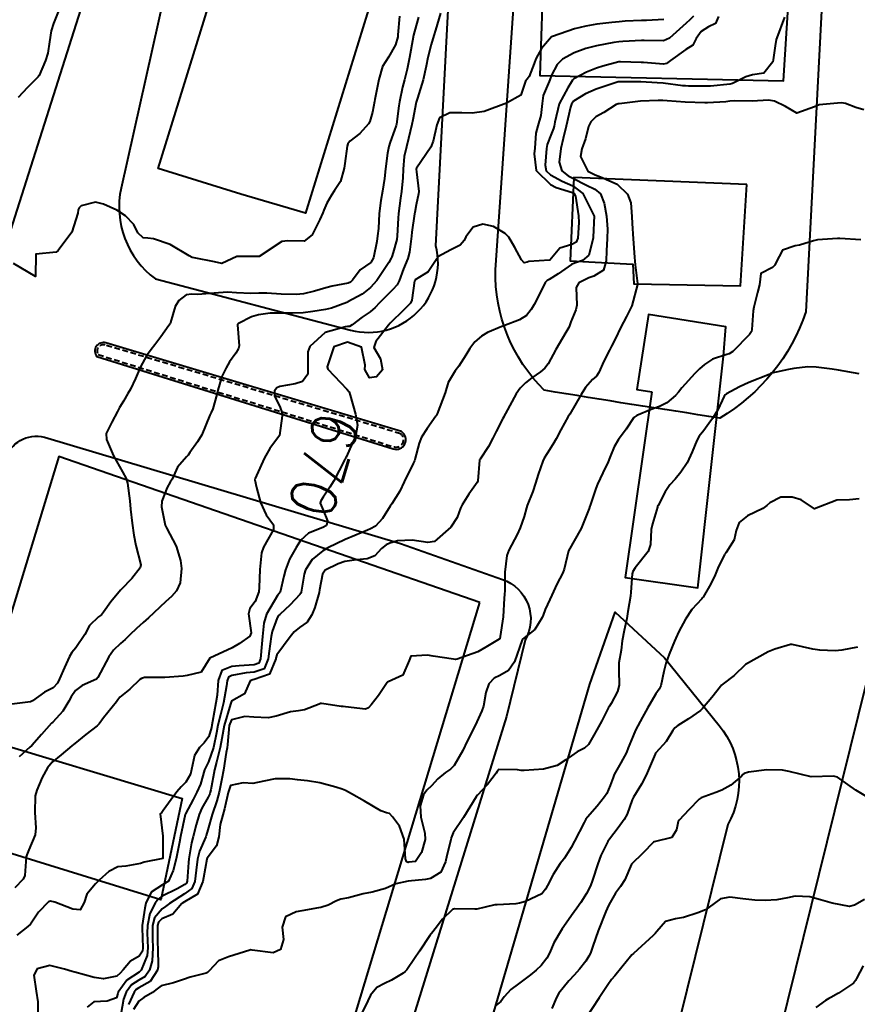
# Model space of a CAD drawing. Header units: metres. Extents: x 292545 to 299085, y 7450245 to 7463078.
# Drawn here: x 296381.5 to 296456.5, y 7459878.1 to 7459966.2 of the extents above; entities that cross this region are included whole.
import ezdxf
from ezdxf.enums import TextEntityAlignment as Align

# ---------------------------------------------------------------- set-up
doc = ezdxf.new("R2010")
doc.units = ezdxf.units.M
doc.linetypes.add('DASHED', pattern=[0.75, 0.5, -0.25])
for name, color, linetype in [('Canteiro', 45, 'DASHED'), ('Cotas', 45, 'Continuous'), ('Curvas de Nivel 1m', 11, 'Continuous'), ('Curvas de Nivel 5m', 15, 'Continuous'), ('Edificações', 30, 'Continuous'), ('Vias Primárias', 230, 'Continuous')]:
    doc.layers.add(name, color=color, linetype=linetype)
doc.styles.add('Style-STANDARD', font='STANDARD.shx')

msp = doc.modelspace()

# ---------------------------------------------------------------- linework, layer by layer
at = {"layer": 'Canteiro'}
msp.add_lwpolyline([(296388.531, 7459936.241), (296415.016, 7459927.99, 0.845304), (296415.612, 7459929.165), (296389.163, 7459937.103, 0.70589)], format="xyb", close=True, dxfattribs=at)
at = {"layer": 'Curvas de Nivel 1m', "flags": 128}
for points, elevation in [([(296419.189, 7459966.82), (296418.731, 7459965.286), (296418.592, 7459964.829), (296418.347, 7459964.005), (296418.055, 7459962.837), (296417.914, 7459962.076), (296417.634, 7459960.842), (296417.116, 7459959.2), (296417.039, 7459958.926), (296417.02, 7459958.851), (296416.698, 7459957.253), (296416.616, 7459956.855), (296416.328, 7459955.603), (296416.133, 7459954.859), (296415.943, 7459953.972), (296415.85, 7459952.862), (296415.824, 7459952.074), (296415.708, 7459950.863), (296415.62, 7459950.257), (296415.42, 7459948.866), (296415.385, 7459948.47), (296415.317, 7459946.867), (296415.275, 7459946.56), (296414.951, 7459945.388), (296414.83, 7459944.986), (296414.78, 7459944.872), (296414.556, 7459944.493), (296413.486, 7459942.892), (296412.916, 7459942.244), (296412.161, 7459941.657), (296410.903, 7459940.959), (296410.877, 7459940.946), (296410.806, 7459940.921), (296409.427, 7459940.402), (296408.893, 7459940.291), (296407.741, 7459940.107), (296406.888, 7459939.982), (296405.925, 7459939.942), (296404.888, 7459939.964), (296403.936, 7459939.956), (296402.885, 7459939.811), (296402.272, 7459939.637), (296401.091, 7459939.038), (296401.01, 7459938.9), (296401.169, 7459937.037), (296401.099, 7459936.789), (296400.846, 7459936.376), (296400.278, 7459935.606), (296399.978, 7459935.049), (296399.596, 7459934.278), (296399.237, 7459933.056), (296399.171, 7459932.685), (296398.786, 7459931.395), (296398.644, 7459931.062), (296398.543, 7459930.826), (296397.804, 7459929.074), (296397.411, 7459928.422), (296396.739, 7459927.482), (296396.586, 7459927.241), (296396.449, 7459927.093), (296395.646, 7459926.178), (296395.145, 7459925.106), (296394.989, 7459924.827), (296394.701, 7459924.34), (296394.231, 7459923.117), (296394.189, 7459922.628), (296394.49, 7459921.113), (296394.534, 7459920.984), (296394.659, 7459920.736), (296395.519, 7459919.101), (296395.912, 7459917.809), (296395.991, 7459917.096), (296395.877, 7459915.82), (296395.545, 7459915.1), (296395.092, 7459914.601), (296394.583, 7459914.133), (296393.517, 7459913.126), (296393.031, 7459912.668), (296392.56, 7459912.248), (296391.97, 7459911.727), (296391.377, 7459911.152), (296390.958, 7459910.736), (296390.535, 7459910.375), (296389.909, 7459909.786), (296389.479, 7459909.17), (296388.504, 7459907.324), (296388.365, 7459907.191), (296387.084, 7459906.614), (296386.487, 7459906.156), (296386.103, 7459905.589), (296385.914, 7459905.216), (296385.369, 7459904.316), (296384.454, 7459903.334), (296384.345, 7459903.232), (296383.441, 7459902.242), (296382.585, 7459901.258), (296382.421, 7459901.096), (296381.438, 7459900.245)], 672), ([(296417.207, 7459966.469), (296416.852, 7459965.189), (296416.78, 7459964.854), (296416.52, 7459963.506), (296416.404, 7459962.858), (296416.206, 7459961.8), (296415.96, 7459960.862), (296415.793, 7459960.197), (296415.525, 7459958.866), (296415.468, 7459958.508), (296415.238, 7459956.869), (296415.214, 7459956.746), (296415.085, 7459956.336), (296414.675, 7459955.27), (296414.564, 7459954.877), (296414.452, 7459954.274), (296414.268, 7459952.882), (296414.167, 7459952.015), (296413.991, 7459950.885), (296413.85, 7459950.047), (296413.707, 7459948.889), (296413.623, 7459947.534), (296413.557, 7459946.891), (296413.479, 7459946.379), (296413.196, 7459944.896), (296412.939, 7459944.507), (296412.002, 7459943.844), (296411.3, 7459942.916), (296411.116, 7459942.723), (296410.92, 7459942.639), (296409.48, 7459942.372), (296408.916, 7459942.231), (296407.898, 7459941.941), (296406.91, 7459941.689), (296406.264, 7459941.622), (296404.91, 7459941.668), (296403.645, 7459941.743), (296402.91, 7459941.749), (296402.21, 7459941.727), (296400.91, 7459941.779), (296400.125, 7459941.834), (296398.91, 7459941.757), (296397.46, 7459941.633), (296396.909, 7459941.659), (296396.417, 7459941.586), (296395.74, 7459941.102), (296395.431, 7459940.568), (296395.008, 7459939.109), (296394.967, 7459939.014), (296394.87, 7459938.858), (296394.147, 7459937.83), (296393.607, 7459937.122), (296393.262, 7459936.712), (296392.843, 7459936.131), (296392.305, 7459935.138), (296391.862, 7459934.105), (296391.412, 7459933.154), (296391.191, 7459932.765), (296390.792, 7459932.089), (296390.446, 7459931.504), (296390.264, 7459931.165), (296389.748, 7459930.196), (296389.25, 7459929.175), (296389.277, 7459928.653), (296389.914, 7459927.168), (296390.719, 7459925.749), (296391.03, 7459925.157), (296391.141, 7459924.724), (296391.351, 7459923.153), (296391.424, 7459922.41), (296391.56, 7459921.151), (296391.715, 7459920.086), (296391.895, 7459919.147), (296392.338, 7459917.422), (296392.298, 7459917.143), (296391.557, 7459916.197), (296390.594, 7459915.224), (296390.562, 7459915.191), (296390.534, 7459915.161), (296389.653, 7459914.099), (296389.013, 7459913.176), (296388.811, 7459912.936), (296388.567, 7459912.755), (296387.761, 7459911.986), (296387.346, 7459911.198), (296386.531, 7459909.992), (296386.157, 7459909.584), (296385.957, 7459909.216), (296385.505, 7459908.228), (296385.075, 7459907.224), (296384.888, 7459906.836), (296384.491, 7459906.409), (296383.72, 7459906.006), (296382.644, 7459905.257), (296382.472, 7459905.166), (296380.795, 7459904.952)], 673), ([(296415.531, 7459966.544), (296415.381, 7459964.868), (296415.358, 7459964.691), (296415.174, 7459963.97), (296414.52, 7459962.88), (296413.986, 7459962.051), (296413.656, 7459960.892), (296413.318, 7459959.1), (296413.28, 7459958.897), (296413.103, 7459957.942), (296412.875, 7459957.123), (296412.756, 7459956.903), (296411.951, 7459956.04), (296411.07, 7459955.369), (296410.879, 7459955.108), (296410.829, 7459954.922), (296410.622, 7459953.349), (296410.571, 7459952.925), (296410.222, 7459951.738), (296409.703, 7459950.933), (296409.418, 7459950.535), (296409.006, 7459949.816), (296408.747, 7459949.193), (296408.649, 7459948.945), (296408.382, 7459948.345), (296407.708, 7459946.959), (296406.967, 7459946.403), (296405.52, 7459946.432), (296404.967, 7459946.379), (296402.953, 7459945.02), (296400.953, 7459945.04), (296399.597, 7459944.4), (296398.945, 7459944.557), (296397.121, 7459944.917), (296396.951, 7459944.953), (296396.671, 7459945.093), (296394.963, 7459946.097), (296393.483, 7459946.61), (296392.968, 7459946.661), (296392.544, 7459946.712), (296392.08, 7459947.143), (296391.732, 7459947.9), (296390.988, 7459948.676), (296390.186, 7459949.168), (296389.001, 7459949.725), (296388.282, 7459949.909), (296386.998, 7459949.565), (296386.822, 7459949.376), (296386.748, 7459949.204), (296386.695, 7459948.909), (296386.167, 7459947.212), (296384.956, 7459945.557), (296384.76, 7459945.427), (296382.953, 7459945.25), (296382.923, 7459943.25), (296380.94, 7459944.405)], 674), ([(296439.199, 7459966.239), (296437.653, 7459966.15), (296437.198, 7459966.165), (296435.726, 7459966.096), (296435.197, 7459966.053), (296434.541, 7459965.985), (296433.195, 7459965.831), (296432.197, 7459965.666), (296431.19, 7459965.405), (296429.215, 7459964.741), (296429.183, 7459964.734), (296429.167, 7459964.726), (296429.148, 7459964.71), (296428.226, 7459963.666), (296427.728, 7459962.724), (296427.578, 7459962.305), (296427.139, 7459961.158), (296426.965, 7459960.902), (296426.811, 7459960.733), (296426.383, 7459959.475), (296425.113, 7459958.75), (296423.105, 7459958.028), (296422.016, 7459957.879), (296421.104, 7459957.9), (296420.023, 7459957.891), (296419.099, 7459957.458), (296418.869, 7459956.823), (296418.546, 7459955.353), (296418.32, 7459954.831), (296417.044, 7459952.929), (296417.023, 7459952.87), (296417.021, 7459952.85), (296417.041, 7459952.625), (296417.244, 7459950.848), (296417.227, 7459950.64), (296417.005, 7459949.656), (296416.88, 7459948.966), (296416.864, 7459948.851), (296416.629, 7459947.201), (296416.59, 7459946.854), (296416.403, 7459945.404), (296416.254, 7459944.857), (296415.872, 7459943.922), (296415.482, 7459942.864), (296415.304, 7459942.481), (296414.915, 7459942.081), (296413.718, 7459940.888), (296413.337, 7459940.453), (296412.891, 7459940.08), (296412.183, 7459939.607), (296411.291, 7459938.916), (296411.025, 7459938.765), (296410.871, 7459938.749), (296410.693, 7459938.745), (296408.866, 7459938.227), (296407.491, 7459936.964), (296407.308, 7459936.506), (296407.317, 7459934.965), (296407.296, 7459934.495), (296406.816, 7459933.843), (296406.173, 7459933.615), (296404.809, 7459933.388), (296404.524, 7459933.277), (296404.31, 7459932.997), (296404.313, 7459932.512), (296404.789, 7459931.607), (296405.013, 7459930.988), (296405.004, 7459930.765), (296404.763, 7459928.99), (296403.895, 7459927.853), (296403.432, 7459927.01), (296402.717, 7459925.407), (296402.587, 7459925.148), (296402.559, 7459925.022), (296402.703, 7459924.343), (296403.058, 7459923.014), (296403.562, 7459921.896), (296404.247, 7459920.996), (296404.245, 7459920.582), (296403.345, 7459919.009), (296403.155, 7459918.492), (296403.015, 7459917.014), (296402.96, 7459915.378), (296402.904, 7459915.015), (296402.584, 7459914.142), (296402.104, 7459913.498), (296401.99, 7459913.026), (296402.234, 7459911.336), (296402.118, 7459911.024), (296401.18, 7459910.39), (296400.533, 7459910.005), (296398.523, 7459909.07), (296397.761, 7459907.821), (296396.499, 7459907.513), (296396.137, 7459907.455), (296394.496, 7459907.339), (296392.692, 7459907.325), (296392.504, 7459907.283), (296392.405, 7459907.24), (296392.273, 7459907.142), (296391.363, 7459906.278), (296390.479, 7459905.567), (296390.295, 7459905.344), (296390.164, 7459905.165), (296389.013, 7459903.736), (296388.611, 7459903.188), (296388.542, 7459903.099), (296388.45, 7459903.018), (296387.409, 7459902.229), (296386.426, 7459901.435), (296386.31, 7459901.326), (296386.183, 7459901.212), (296385.216, 7459900.421), (296384.408, 7459899.748), (296383.981, 7459899.236), (296383.526, 7459898.375), (296383.019, 7459897.25), (296382.884, 7459896.744), (296382.848, 7459895.253), (296382.951, 7459893.863), (296382.88, 7459893.252), (296382.319, 7459891.905), (296382.124, 7459891.452), (296382.089, 7459891.262), (296381.96, 7459889.591), (296381.813, 7459889.265), (296381.059, 7459888.488)], 671), ([(296444.102, 7459966.531), (296443.824, 7459965.907), (296443.193, 7459965.594), (296442.553, 7459965.183), (296442.104, 7459964.551), (296441.779, 7459963.952), (296441.173, 7459963.555), (296439.779, 7459962.581), (296439.436, 7459962.309), (296439.158, 7459962.265), (296437.378, 7459962.389), (296437.16, 7459962.4), (296435.323, 7459962.466), (296435.16, 7459962.45), (296433.736, 7459962.069), (296433.151, 7459961.887), (296432.272, 7459961.543), (296431.137, 7459960.925), (296431.006, 7459960.811), (296430.923, 7459960.683), (296430.586, 7459960.146), (296429.819, 7459958.699), (296429.436, 7459957.044), (296429.378, 7459956.706), (296429.318, 7459956.478), (296429.081, 7459955.9), (296428.732, 7459955.05), (296428.673, 7459954.714), (296428.564, 7459953.199), (296428.649, 7459952.714), (296429.039, 7459952.336), (296430.102, 7459951.763), (296431.03, 7459951.349), (296431.943, 7459950.671), (296432.938, 7459948.716), (296432.947, 7459948.66), (296432.88, 7459946.755), (296432.875, 7459946.661), (296432.477, 7459945.138), (296431.919, 7459944.67), (296431.181, 7459944.437), (296430.939, 7459944.319), (296429.72, 7459943.487), (296428.926, 7459942.975), (296428.753, 7459942.883), (296428.563, 7459942.714), (296428.037, 7459941.594), (296427.586, 7459940.723), (296427.326, 7459940.296), (296426.888, 7459939.762), (296426.269, 7459939.352), (296424.874, 7459938.827), (296424.826, 7459938.808), (296424.695, 7459938.762), (296423.415, 7459938.227), (296422.864, 7459937.897), (296422.263, 7459937.382), (296421.817, 7459936.79), (296421.459, 7459936.181), (296420.837, 7459935.22), (296420.501, 7459934.805), (296419.884, 7459933.747), (296419.613, 7459932.818), (296418.895, 7459930.939), (296418.844, 7459930.829), (296418.82, 7459930.792), (296418.782, 7459930.738), (296417.987, 7459929.615), (296417.497, 7459928.843), (296417.275, 7459928.317), (296416.89, 7459926.848), (296416.85, 7459926.73), (296416.729, 7459926.491), (296415.945, 7459924.862), (296415.544, 7459924.023), (296414.829, 7459922.878), (296414.681, 7459922.667), (296413.984, 7459921.573), (296413.376, 7459920.893), (296412.907, 7459920.651), (296412.659, 7459920.54), (296411.532, 7459920.034), (296410.651, 7459919.694), (296409.101, 7459918.943), (296408.81, 7459918.778), (296408.639, 7459918.683), (296407.681, 7459917.906), (296407.089, 7459916.965), (296406.982, 7459916.594), (296406.708, 7459914.969), (296406.676, 7459914.886), (296406.591, 7459914.773), (296405.73, 7459913.83), (296404.8, 7459912.988), (296404.681, 7459912.879), (296404.568, 7459912.686), (296404.107, 7459911.447), (296404.018, 7459911.005), (296403.831, 7459909.706), (296403.755, 7459909.008), (296403.398, 7459908.122), (296402.505, 7459907.811), (296401.791, 7459907.74), (296400.5, 7459907.504), (296400.187, 7459907.355), (296400.073, 7459907.046), (296400.026, 7459906.584), (296399.751, 7459905.051), (296399.525, 7459904.116), (296399.255, 7459903.058), (296399.126, 7459902.377), (296398.86, 7459901.063), (296398.41, 7459899.795), (296398.159, 7459899.319), (296398.063, 7459899.073), (296397.679, 7459897.789), (296397.378, 7459897.08), (296397.037, 7459896.419), (296396.353, 7459895.117), (296396.341, 7459895.102), (296396.33, 7459895.067), (296395.894, 7459893.097), (296395.811, 7459892.581), (296395.515, 7459891.102), (296395.246, 7459890.059), (296394.822, 7459889.112), (296394.279, 7459888.765), (296393.279, 7459888.124), (296392.804, 7459887.135), (296392.699, 7459886.692), (296392.462, 7459885.138), (296392.458, 7459884.91), (296392.536, 7459883.137), (296392.503, 7459882.844), (296392.205, 7459882.393), (296391.422, 7459881.926), (296390.77, 7459881.154), (296390.499, 7459880.846), (296390.185, 7459880.603), (296388.993, 7459880.366), (296388.182, 7459880.486), (296386.438, 7459880.959), (296386.19, 7459881.016), (296385.513, 7459881.217), (296384.196, 7459881.547), (296383.064, 7459881.247), (296382.764, 7459880.674), (296382.967, 7459879.252), (296383.125, 7459878.279), (296383.135, 7459877.25)], 669), ([(296449.999, 7459966.458), (296449.311, 7459964.595), (296449.27, 7459964.469), (296449.177, 7459963.895), (296448.994, 7459962.642), (296448.955, 7459962.472), (296448.167, 7459961.46), (296447.145, 7459961.297), (296446.534, 7459961.107), (296445.354, 7459960.517), (296445.132, 7459960.472), (296443.378, 7459960.29), (296443.13, 7459960.281), (296441.395, 7459960.292), (296441.13, 7459960.299), (296440.89, 7459960.323), (296439.133, 7459960.555), (296438.597, 7459960.595), (296437.134, 7459960.66), (296437.082, 7459960.662), (296435.133, 7459960.663), (296435.105, 7459960.659), (296435.025, 7459960.632), (296433.126, 7459960), (296432.19, 7459959.602), (296431.115, 7459958.926), (296430.93, 7459958.683), (296430.842, 7459958.416), (296430.438, 7459956.69), (296430.178, 7459955.592), (296429.968, 7459954.696), (296429.828, 7459953.476), (296430.056, 7459952.695), (296430.613, 7459952.261), (296431.037, 7459952.046), (296432.266, 7459951.426), (296433.019, 7459951.067), (296433.528, 7459950.655), (296433.841, 7459949.815), (296434.063, 7459948.649), (296434.143, 7459947.487), (296434.113, 7459946.649), (296434.059, 7459945.547), (296434.019, 7459944.649), (296433.777, 7459943.809), (296432.929, 7459943.267), (296432.47, 7459943.122), (296431.582, 7459942.673), (296431.331, 7459942.264), (296431.394, 7459940.675), (296431.323, 7459940.249), (296430.88, 7459939.173), (296430.741, 7459938.816), (296430.679, 7459938.683), (296430.415, 7459938.233), (296429.519, 7459936.7), (296428.84, 7459935.431), (296428.53, 7459935.019), (296428.134, 7459934.717), (296427.374, 7459934.175), (296426.818, 7459933.728), (296426.317, 7459933.23), (296425.973, 7459932.742), (296425.015, 7459930.986), (296424.893, 7459930.758), (296424.857, 7459930.684), (296424.78, 7459930.538), (296424.17, 7459929.357), (296423.886, 7459928.769), (296423.488, 7459928.03), (296422.734, 7459926.871), (296422.698, 7459926.816), (296422.686, 7459926.78), (296422.544, 7459924.952), (296422.483, 7459924.782), (296421.728, 7459923.759), (296421.13, 7459922.796), (296420.986, 7459922.49), (296420.672, 7459921.66), (296420.124, 7459920.808), (296418.65, 7459919.521), (296418.061, 7459919.424), (296416.651, 7459919.637), (296415.352, 7459919.572), (296414.648, 7459919.358), (296414.312, 7459919.217), (296413.893, 7459918.888), (296413.309, 7459918.217), (296412.629, 7459917.973), (296411.669, 7459917.868), (296410.625, 7459917.723), (296410.028, 7459917.523), (296408.854, 7459916.946), (296408.609, 7459916.599), (296408.36, 7459915.187), (296408.323, 7459914.953), (296407.947, 7459913.589), (296407.664, 7459912.959), (296407.25, 7459912.276), (296406.556, 7459911.822), (296406.095, 7459911.429), (296405.712, 7459910.982), (296404.526, 7459909.354), (296404.451, 7459909.074), (296404.439, 7459909.001), (296403.886, 7459907.622), (296402.495, 7459907.142), (296402.387, 7459907.129), (296402.151, 7459907.023), (296401.629, 7459905.881), (296400.475, 7459905.223), (296400.407, 7459905.041), (296400.378, 7459904.948), (296399.799, 7459903.05), (296399.612, 7459901.876), (296399.468, 7459901.054), (296399.116, 7459899.766), (296398.96, 7459899.062), (296398.606, 7459897.288), (296398.561, 7459897.067), (296398.521, 7459896.928), (296398.376, 7459896.618), (296397.814, 7459895.622), (296397.565, 7459895.078), (296397.294, 7459894.13), (296397.025, 7459893.083), (296396.886, 7459892.523), (296396.64, 7459891.087), (296396.611, 7459890.775), (296396.512, 7459889.088), (296396.448, 7459888.922), (296396.28, 7459888.798), (296395.595, 7459888.419), (296394.269, 7459887.747), (296393.902, 7459887.488), (296393.642, 7459887.126), (296393.167, 7459886.213), (296392.933, 7459885.133), (296392.925, 7459884.434), (296392.978, 7459883.132), (296392.91, 7459882.429), (296392.38, 7459881.138), (296392.301, 7459881.029), (296392.19, 7459880.962), (296391.086, 7459880.244), (296390.328, 7459879.158), (296390.287, 7459879.033), (296390.158, 7459878.662), (296389.329, 7459878.347), (296388.154, 7459878.307), (296387.541, 7459877.805)], 668), ([(296457.11, 7459958.166), (296456.39, 7459958.381), (296455.465, 7459958.743), (296455.117, 7459958.796), (296454.749, 7459958.771), (296453.115, 7459958.613), (296452.699, 7459958.426), (296451.104, 7459957.857), (296450.105, 7459958.46), (296449.118, 7459958.951), (296448.572, 7459959.022), (296447.117, 7459958.929), (296445.56, 7459958.956), (296445.117, 7459958.927), (296444.751, 7459958.89), (296443.115, 7459958.786), (296442.874, 7459958.784), (296441.116, 7459958.853), (296439.49, 7459958.957), (296439.117, 7459958.991), (296438.702, 7459959.01), (296437.116, 7459958.942), (296435.18, 7459958.705), (296435.113, 7459958.695), (296434.918, 7459958.642), (296433.823, 7459957.936), (296433.102, 7459957.547), (296432.658, 7459957.103), (296432.447, 7459956.666), (296432.172, 7459955.573), (296431.838, 7459954.672), (296431.736, 7459953.993), (296432.4, 7459952.666), (296433.038, 7459952.348), (296433.518, 7459952.173), (296435.026, 7459951.502), (296435.953, 7459950.626), (296436.229, 7459949.845), (296436.324, 7459948.62), (296436.359, 7459947.991), (296436.444, 7459946.618), (296436.58, 7459944.984), (296436.593, 7459944.615), (296436.622, 7459944.297), (296436.837, 7459942.611), (296436.84, 7459942.529), (296436.332, 7459940.619), (296435.852, 7459939.663), (296435.324, 7459938.633), (296434.864, 7459937.701), (296434.507, 7459936.993), (296434.337, 7459936.645), (296433.832, 7459935.656), (296433.366, 7459934.655), (296433.163, 7459934.313), (296432.816, 7459934.007), (296432.171, 7459933.308), (296431.789, 7459932.67), (296430.785, 7459930.922), (296430.641, 7459930.691), (296429.957, 7459929.506), (296429.543, 7459928.702), (296429.262, 7459928.191), (296428.74, 7459927.385), (296428.478, 7459926.97), (296428.355, 7459926.714), (296427.935, 7459925.503), (296427.694, 7459924.72), (296427.448, 7459923.976), (296426.955, 7459922.727), (296426.887, 7459922.521), (296426.673, 7459921.737), (296426.337, 7459920.735), (296426.062, 7459920.144), (296425.298, 7459918.75), (296425.123, 7459918.265), (296424.944, 7459916.755), (296424.952, 7459915.11), (296424.923, 7459914.755), (296424.894, 7459914.449), (296424.795, 7459912.757), (296424.545, 7459910.991), (296424.497, 7459910.807), (296424.443, 7459910.761), (296423.263, 7459910.046), (296422.532, 7459909.641), (296420.686, 7459908.969), (296420.524, 7459908.955), (296420.346, 7459908.99), (296418.527, 7459909.253), (296418.019, 7459909.344), (296416.527, 7459909.256), (296416.384, 7459908.852), (296415.811, 7459907.553), (296414.494, 7459906.94), (296414.45, 7459906.924), (296414.409, 7459906.881), (296413.637, 7459905.733), (296412.984, 7459904.895), (296412.745, 7459904.622), (296412.469, 7459904.507), (296410.689, 7459904.7), (296410.471, 7459904.727), (296410.301, 7459904.752), (296408.95, 7459904.943), (296408.525, 7459905.001), (296408.473, 7459905.005), (296408.433, 7459904.991), (296408.337, 7459904.951), (296407.005, 7459904.427), (296406.467, 7459904.338), (296405.758, 7459904.273), (296404.462, 7459903.872), (296403.742, 7459903.726), (296402.461, 7459903.781), (296401.651, 7459903.838), (296400.458, 7459903.541), (296400.249, 7459903.043), (296400.124, 7459901.348), (296400.081, 7459901.045), (296399.981, 7459900.609), (296399.745, 7459899.05), (296399.607, 7459898.264), (296399.367, 7459897.055), (296399.153, 7459896.277), (296398.732, 7459895.064), (296398.339, 7459893.703), (296398.216, 7459893.189), (296398.172, 7459893.072), (296397.615, 7459891.775), (296397.437, 7459891.079), (296397.298, 7459890.075), (296397.194, 7459889.081), (296396.932, 7459888.428), (296396.272, 7459887.963), (296394.912, 7459887.11), (296394.548, 7459886.826), (296394.255, 7459886.623), (296393.56, 7459885.81), (296393.394, 7459885.128), (296393.387, 7459883.963), (296393.418, 7459883.128), (296393.371, 7459881.959), (296393.135, 7459881.131), (296392.748, 7459880.57), (296392.179, 7459880.234), (296391.504, 7459879.815), (296391.027, 7459879.151), (296390.789, 7459878.521), (296390.552, 7459877.156)], 667), ([(296456.838, 7459946.517), (296454.975, 7459946.634), (296454.737, 7459946.641), (296452.974, 7459946.509), (296452.61, 7459946.425), (296451.353, 7459946.058), (296450.966, 7459945.994), (296449.833, 7459945.588), (296449.219, 7459944.467), (296449.141, 7459944.268), (296448.939, 7459944.057), (296447.896, 7459943.517), (296447.756, 7459942.482), (296447.593, 7459941.806), (296447.253, 7459940.487), (296447.21, 7459940.175), (296447.086, 7459938.488), (296447.043, 7459938.316), (296446.868, 7459938.038), (296445.371, 7459936.512), (296445.052, 7459936.316), (296444.849, 7459936.252), (296443.551, 7459935.824), (296442.835, 7459935.371), (296442.396, 7459934.98), (296441.959, 7459934.553), (296440.81, 7459933.268), (296440.497, 7459932.882), (296440.247, 7459932.576), (296439.462, 7459931.918), (296438.793, 7459931.596), (296438.068, 7459931.319), (296436.785, 7459930.794), (296436.518, 7459930.614), (296435.813, 7459929.579), (296435.138, 7459928.634), (296434.746, 7459927.973), (296434.358, 7459927.022), (296434.198, 7459926.645), (296433.723, 7459925.65), (296433.258, 7459924.655), (296433.107, 7459924.256), (296432.688, 7459923.008), (296432.598, 7459922.747), (296432.566, 7459922.662), (296432.499, 7459922.48), (296431.804, 7459920.673), (296430.643, 7459918.69), (296430.282, 7459917.029), (296430.154, 7459916.695), (296429.619, 7459915.684), (296429.167, 7459914.704), (296428.987, 7459914.306), (296428.574, 7459913.417), (296428.373, 7459912.905), (296428.301, 7459912.713), (296427.63, 7459911.642), (296426.543, 7459910.761), (296426.521, 7459910.73), (296426.505, 7459910.693), (296425.815, 7459908.741), (296425.285, 7459907.974), (296424.504, 7459907.525), (296424.001, 7459907.264), (296423.515, 7459906.77), (296423.254, 7459906.003), (296423.039, 7459904.774), (296422.896, 7459904.348), (296422.459, 7459903.363), (296422.172, 7459902.784), (296421.585, 7459901.644), (296421.185, 7459900.799), (296420.409, 7459899.464), (296420.095, 7459899.124), (296419.631, 7459898.818), (296418.961, 7459898.257), (296418.385, 7459897.636), (296417.96, 7459897.253), (296417.66, 7459896.837), (296417.361, 7459895.841), (296417.427, 7459894.839), (296417.787, 7459893.387), (296417.812, 7459892.835), (296417.494, 7459891.66), (296416.94, 7459890.844), (296416.365, 7459890.786), (296416.302, 7459890.782), (296416.236, 7459890.785), (296416.136, 7459890.853), (296416.054, 7459891.106), (296415.927, 7459892.856), (296415.506, 7459894.024), (296414.901, 7459894.872), (296414.626, 7459895.147), (296414.356, 7459895.217), (296413.842, 7459895.404), (296412.373, 7459896.26), (296411.215, 7459896.918), (296410.673, 7459897.213), (296410.387, 7459897.325), (296409.825, 7459897.5), (296408.392, 7459897.902), (296407.277, 7459898.079), (296406.395, 7459898.179), (296405.687, 7459898.272), (296404.396, 7459898.261), (296403.361, 7459898.043), (296402.391, 7459897.84), (296401.527, 7459897.893), (296400.389, 7459897.667), (296400.172, 7459897.043), (296399.835, 7459895.574), (296399.685, 7459895.05), (296399.469, 7459894.178), (296399.321, 7459893.055), (296399.117, 7459892.262), (296398.304, 7459891.165), (296398.27, 7459891.103), (296398.259, 7459891.07), (296397.955, 7459889.405), (296397.903, 7459889.074), (296397.416, 7459887.934), (296396.265, 7459887.257), (296396.035, 7459887.093), (296395.225, 7459886.128), (296394.242, 7459885.732), (296393.92, 7459885.441), (296393.846, 7459885.124), (296393.844, 7459883.496), (296393.86, 7459883.124), (296393.898, 7459881.421), (296393.85, 7459881.123), (296393.196, 7459880.112), (296392.169, 7459879.535), (296391.922, 7459879.387), (296391.741, 7459879.144), (296391.256, 7459878.045)], 666), ([(296456.692, 7459923.338), (296455.826, 7459923.254), (296454.691, 7459923.217), (296452.683, 7459922.43), (296451.485, 7459923.232), (296450.698, 7459923.471), (296449.671, 7459923.488), (296448.691, 7459922.986), (296448.43, 7459922.731), (296448.058, 7459922.479), (296446.676, 7459921.795), (296445.954, 7459921.223), (296445.66, 7459920.51), (296445.5, 7459919.662), (296444.792, 7459918.518), (296444.706, 7459918.445), (296444.631, 7459918.344), (296444.031, 7459917.114), (296443.786, 7459916.528), (296443.406, 7459915.731), (296442.725, 7459914.539), (296442.672, 7459914.459), (296442.59, 7459914.369), (296441.696, 7459913.433), (296441.142, 7459912.561), (296440.552, 7459911.458), (296440.265, 7459910.853), (296440.148, 7459910.574), (296439.677, 7459909.433), (296439.374, 7459908.581), (296439.21, 7459907.885), (296438.92, 7459906.586), (296438.773, 7459906.304), (296438.486, 7459905.878), (296437.729, 7459904.601), (296437.276, 7459903.793), (296436.664, 7459902.617), (296436.438, 7459902.119), (296436.014, 7459901.037), (296435.841, 7459900.626), (296435.346, 7459899.698), (296434.761, 7459898.636), (296434.652, 7459898.385), (296434.388, 7459897.669), (296434.075, 7459896.945), (296433.891, 7459896.645), (296433.213, 7459895.803), (296432.355, 7459894.837), (296432.218, 7459894.662), (296432.045, 7459894.36), (296431.18, 7459892.677), (296430.897, 7459892.111), (296430.31, 7459891.145), (296430.098, 7459890.9), (296429.911, 7459890.694), (296429.294, 7459889.699), (296428.762, 7459888.705), (296428.593, 7459888.393), (296428.275, 7459887.967), (296426.81, 7459887.273), (296426.267, 7459887.136), (296425.926, 7459887.083), (296424.265, 7459886.986), (296424.06, 7459886.967), (296423.195, 7459886.771), (296422.442, 7459886.596), (296422.26, 7459886.58), (296420.443, 7459886.625), (296420.259, 7459886.549), (296419.368, 7459885.697), (296418.712, 7459884.825), (296418.501, 7459884.557), (296418.227, 7459884.225), (296417.295, 7459882.844), (296416.869, 7459882.184), (296416.188, 7459881.17), (296416.038, 7459881.009), (296415.834, 7459880.863), (296414.803, 7459880.248), (296414.174, 7459879.948), (296413.478, 7459879.582), (296412.918, 7459878.892), (296412.668, 7459878.385), (296412.147, 7459877.289)], 664), ([(296456.538, 7459910.042), (296455.136, 7459909.792), (296454.533, 7459909.722), (296453.183, 7459909.771), (296452.534, 7459909.864), (296450.704, 7459910.285), (296450.541, 7459910.279), (296449.137, 7459909.864), (296448.534, 7459909.621), (296446.523, 7459908.5), (296445.499, 7459907.519), (296444.496, 7459906.755), (296444.369, 7459906.647), (296444.267, 7459906.523), (296443.505, 7459905.556), (296442.658, 7459904.547), (296442.47, 7459904.384), (296441.392, 7459903.628), (296440.45, 7459903.043), (296440.192, 7459902.827), (296440.007, 7459902.574), (296439.401, 7459901.612), (296438.486, 7459900.589), (296438.457, 7459900.555), (296438.422, 7459900.483), (296437.62, 7459898.602), (296437.203, 7459897.795), (296436.472, 7459896.619), (296436.371, 7459896.392), (296435.897, 7459895.085), (296435.646, 7459894.627), (296435.099, 7459893.879), (296434.335, 7459892.869), (296434.238, 7459892.736), (296434.183, 7459892.641), (296433.567, 7459891.394), (296433.284, 7459890.655), (296432.815, 7459889.189), (296432.616, 7459888.665), (296432.276, 7459887.983), (296431.759, 7459887.184), (296431.397, 7459886.679), (296430.923, 7459886.013), (296430.238, 7459885.043), (296430.089, 7459884.837), (296429.987, 7459884.692), (296429.346, 7459883.574), (296428.971, 7459882.702), (296428.708, 7459882.202), (296428.195, 7459881.532), (296427.773, 7459881.133), (296427.252, 7459880.724), (296426.175, 7459879.907), (296425.505, 7459879.411), (296424.899, 7459878.753), (296424.599, 7459878.315), (296424.155, 7459877.956)], 663), ([(296457.899, 7459896.365), (296456.386, 7459897.239), (296454.741, 7459898.397), (296454.404, 7459898.502), (296452.403, 7459898.43), (296450.408, 7459898.921), (296449.832, 7459899.033), (296448.409, 7459899.08), (296446.766, 7459898.854), (296446.405, 7459898.732), (296446.271, 7459898.634), (296446.147, 7459898.503), (296445.209, 7459897.693), (296444.384, 7459897.255), (296443.858, 7459897.05), (296442.528, 7459896.548), (296442.372, 7459896.441), (296441.438, 7459895.483), (296440.56, 7459894.568), (296440.488, 7459894.432), (296440.344, 7459893.683), (296439.902, 7459893.009), (296438.333, 7459892.626), (296438.273, 7459892.591), (296437.312, 7459891.611), (296436.303, 7459890.62), (296435.695, 7459889.22), (296435.316, 7459888.63), (296434.871, 7459888.037), (296434.258, 7459886.969), (296434.105, 7459886.642), (296433.989, 7459886.382), (296433.326, 7459884.654), (296432.85, 7459883.292), (296432.62, 7459882.664), (296432.491, 7459882.384), (296432.202, 7459881.938), (296431.64, 7459881.227), (296431.168, 7459880.68), (296430.697, 7459880.165), (296430.172, 7459879.558), (296429.802, 7459879.059), (296429.589, 7459878.696), (296429.162, 7459877.691)], 662), ([(296457.18, 7459887.46), (296456.262, 7459886.953), (296455.824, 7459886.82), (296454.264, 7459887.139), (296453.243, 7459887.44), (296452.272, 7459887.702), (296450.972, 7459887.743), (296450.27, 7459887.591), (296449.313, 7459887.419), (296448.266, 7459887.359), (296447.36, 7459887.395), (296446.268, 7459887.52), (296445.122, 7459887.66), (296444.268, 7459887.512), (296443.704, 7459887.086), (296442.92, 7459886.54), (296442.25, 7459886.262), (296440.953, 7459885.856), (296440.245, 7459885.737), (296439.342, 7459885.479), (296438.556, 7459884.587), (296438.414, 7459884.405), (296438.229, 7459884.224), (296436.49, 7459882.616), (296436.338, 7459882.491), (296436.209, 7459882.363), (296435.43, 7459881.393), (296434.798, 7459880.634), (296434.521, 7459880.296), (296434.175, 7459879.812), (296433.407, 7459878.651), (296432.144, 7459876.729)], 661)]:
    msp.add_lwpolyline(points, dxfattribs=dict(at, elevation=elevation))
at = {"layer": 'Curvas de Nivel 5m', "flags": 128}
for points, elevation in [([(296385.052, 7459967.232), (296384.53, 7459965.9), (296384.329, 7459965.239), (296384.171, 7459964.242), (296384.012, 7459963.242), (296383.811, 7459962.589), (296383.231, 7459961.249), (296383.199, 7459961.193), (296383.141, 7459961.125), (296382.209, 7459960.177), (296381.351, 7459959.268)], 675), ([(296441.859, 7459966.553), (296441.528, 7459966.229), (296441.197, 7459965.919), (296439.694, 7459964.582), (296439.18, 7459964.335), (296437.423, 7459964.365), (296437.181, 7459964.373), (296435.521, 7459964.285), (296435.179, 7459964.254), (296434.719, 7459964.177), (296433.175, 7459963.884), (296432.194, 7459963.648), (296431.169, 7459963.267), (296430.117, 7459962.696), (296429.629, 7459962.229), (296429.141, 7459961.259), (296428.993, 7459960.854), (296428.93, 7459960.712), (296428.397, 7459959.44), (296428.287, 7459958.718), (296428.179, 7459957.642), (296427.915, 7459956.722), (296427.74, 7459956.066), (296427.634, 7459954.724), (296427.571, 7459954.212), (296427.754, 7459952.723), (296429.03, 7459951.467), (296429.544, 7459951.218), (296431.024, 7459950.759), (296431.15, 7459950.679), (296431.27, 7459950.427), (296431.566, 7459948.674), (296431.589, 7459948.071), (296431.484, 7459946.675), (296431.345, 7459946.299), (296430.964, 7459946.114), (296429.866, 7459945.79), (296428.976, 7459944.71), (296428.943, 7459944.691), (296427.101, 7459944.569), (296426.941, 7459944.528), (296426.68, 7459944.473), (296426.454, 7459944.735), (296425.863, 7459945.837), (296425.311, 7459946.747), (296424.976, 7459947.077), (296423.937, 7459947.72), (296422.984, 7459947.926), (296422.105, 7459947.666), (296421.468, 7459946.795), (296421.31, 7459946.454), (296420.962, 7459946.057), (296420.129, 7459945.638), (296418.946, 7459945.002), (296418.889, 7459944.886), (296418.871, 7459944.831), (296418.101, 7459943.669), (296416.924, 7459942.946), (296416.882, 7459942.892), (296416.873, 7459942.851), (296416.629, 7459941.129), (296416.508, 7459940.854), (296415.694, 7459940.059), (296414.879, 7459939.264), (296414.693, 7459939.056), (296414.542, 7459938.875), (296413.389, 7459937.423), (296413.205, 7459936.895), (296413.816, 7459935.859), (296413.983, 7459934.883), (296413.447, 7459934.267), (296412.822, 7459934.156), (296412.411, 7459934.904), (296412.451, 7459935.289), (296412.115, 7459936.907), (296410.857, 7459937.354), (296409.624, 7459936.938), (296409.035, 7459935.147), (296409.104, 7459934.946), (296410.806, 7459933.138), (296411.002, 7459932.918), (296411.112, 7459932.605), (296411.584, 7459930.912), (296411.75, 7459929.934), (296411.578, 7459928.912), (296411.317, 7459928.352), (296410.735, 7459927.07), (296410.69, 7459926.964), (296410.671, 7459926.921), (296410.604, 7459926.794), (296409.636, 7459924.936), (296409.276, 7459924.37), (296408.691, 7459923.479), (296408.481, 7459923.157), (296408.42, 7459922.953), (296408.676, 7459922.304), (296409.083, 7459921.36), (296408.971, 7459920.945), (296408.661, 7459920.771), (296407.359, 7459920.259), (296406.649, 7459919.602), (296406.412, 7459919.205), (296406.272, 7459918.974), (296405.674, 7459917.933), (296405.306, 7459916.983), (296405.17, 7459916.422), (296404.819, 7459914.988), (296404.731, 7459914.85), (296404.59, 7459914.664), (296403.611, 7459913.004), (296403.36, 7459912.213), (296403.248, 7459911.013), (296403.194, 7459910.356), (296403.071, 7459909.015), (296402.913, 7459908.62), (296402.515, 7459908.483), (296401.155, 7459908.392), (296400.512, 7459908.331), (296399.597, 7459907.963), (296399.27, 7459907.058), (296399.174, 7459905.754), (296399.078, 7459905.061), (296398.779, 7459903.388), (296398.709, 7459903.066), (296398.665, 7459902.852), (296398.438, 7459902.049), (296398.026, 7459901.477), (296397.618, 7459901.078), (296397.159, 7459900.339), (296396.888, 7459899.085), (296396.799, 7459898.686), (296396.392, 7459897.957), (296395.95, 7459897.532), (296395.566, 7459897.098), (296395.055, 7459896.42), (296394.357, 7459895.418), (296394.224, 7459895.252), (296394.083, 7459895.123), (296394.333, 7459893.12), (296394.313, 7459891.12), (296392.65, 7459890.794), (296392.306, 7459890.673), (296391.001, 7459890.454), (296390.301, 7459890.377), (296389.489, 7459889.978), (296388.607, 7459889.185), (296388.28, 7459888.869), (296387.523, 7459887.945), (296387.285, 7459887.2), (296386.918, 7459886.538), (296386.254, 7459886.605), (296384.646, 7459887.226), (296384.264, 7459887.313), (296384.092, 7459887.233), (296383.177, 7459886.318), (296382.458, 7459885.257), (296382.231, 7459885.027), (296381.233, 7459884.26)], 670), ([(296456.688, 7459934.519), (296454.83, 7459934.865), (296454.284, 7459934.953), (296452.833, 7459935.121), (296452.107, 7459935.158), (296450.831, 7459935.007), (296450.373, 7459934.912), (296448.825, 7459934.591), (296448.747, 7459934.548), (296448.617, 7459934.473), (296446.815, 7459933.744), (296445.974, 7459933.346), (296444.805, 7459932.722), (296444.69, 7459932.635), (296444.609, 7459932.522), (296444.032, 7459931.286), (296443.566, 7459930.532), (296443.238, 7459930.073), (296442.767, 7459929.449), (296442.373, 7459928.932), (296442.147, 7459928.549), (296441.743, 7459927.555), (296441.281, 7459926.562), (296440.724, 7459925.719), (296440.196, 7459925.098), (296439.739, 7459924.58), (296439.326, 7459923.961), (296438.685, 7459922.741), (296438.638, 7459922.636), (296438.623, 7459922.591), (296438.166, 7459921.097), (296438.072, 7459920.596), (296437.999, 7459919.24), (296437.778, 7459918.603), (296436.618, 7459917.141), (296436.414, 7459916.823), (296436.361, 7459916.623), (296436.247, 7459914.973), (296436.197, 7459914.624), (296435.965, 7459913.233), (296435.872, 7459912.627), (296435.638, 7459911.543), (296435.473, 7459910.631), (296435.371, 7459909.795), (296435.178, 7459908.633), (296435.15, 7459907.997), (296435.185, 7459906.633), (296435.042, 7459906.08), (296434.476, 7459904.991), (296434.341, 7459904.775), (296434.253, 7459904.642), (296433.639, 7459903.465), (296433.195, 7459902.653), (296432.931, 7459902.169), (296432.433, 7459901.321), (296432.094, 7459900.999), (296431.421, 7459900.675), (296430.416, 7459899.964), (296429.643, 7459899.465), (296428.407, 7459899.135), (296426.682, 7459899.012), (296426.406, 7459899.015), (296426.097, 7459899.052), (296424.406, 7459899.092), (296424.262, 7459898.904), (296424.182, 7459898.762), (296423.403, 7459897.754), (296422.464, 7459896.779), (296422.421, 7459896.731), (296422.372, 7459896.659), (296421.262, 7459894.796), (296420.339, 7459893.416), (296420.155, 7459892.991), (296420.107, 7459892.812), (296419.746, 7459891.381), (296419.638, 7459890.817), (296419.22, 7459889.894), (296418.288, 7459889.338), (296417.861, 7459889.261), (296416.285, 7459889.092), (296415.198, 7459888.866), (296414.278, 7459888.428), (296413.058, 7459888.11), (296412.274, 7459887.971), (296410.958, 7459887.607), (296410.268, 7459887.483), (296409.867, 7459887.334), (296409.118, 7459886.941), (296408.461, 7459886.746), (296408.259, 7459886.708), (296406.78, 7459886.44), (296406.254, 7459886.352), (296405.314, 7459885.917), (296404.996, 7459884.989), (296405.121, 7459883.886), (296404.867, 7459882.99), (296404.21, 7459882.676), (296402.319, 7459882.912), (296402.212, 7459882.935), (296402.11, 7459882.92), (296400.205, 7459882.308), (296399.291, 7459881.97), (296398.472, 7459881.067), (296398.328, 7459880.931), (296398.19, 7459880.87), (296396.761, 7459880.508), (296396.181, 7459880.284), (296395.281, 7459879.998), (296394.172, 7459879.72), (296393.82, 7459879.472), (296393.38, 7459879.128), (296392.614, 7459878.68), (296392.155, 7459878.338), (296391.688, 7459877.604)], 665), ([(296457.045, 7459881.527), (296456.45, 7459880.377), (296456.365, 7459880.194), (296456.179, 7459879.96), (296454.837, 7459879.067), (296454.166, 7459878.688), (296453.979, 7459878.598), (296453.685, 7459878.415), (296452.804, 7459877.773)], 660)]:
    msp.add_lwpolyline(points, dxfattribs=dict(at, elevation=elevation))
at = {"layer": 'Edificações'}
for points in [[(296454.51, 7460033.383), (296431.132, 7460034.267), (296429.827, 7460015.968), (296432.901, 7460015.748), (296431.501, 7459979.465), (296431.207, 7459970.893), (296428.414, 7459970.989), (296428.079, 7459961.248), (296449.91, 7459960.75)], [(296401.302, 7459950.618), (296393.906, 7459952.901), (296400.61, 7459974.619), (296413.773, 7459970.556), (296407.183, 7459949.208), (296407.088, 7459948.902)], [(296446.619, 7459951.491), (296431.121, 7459952.117), (296430.82, 7459944.651), (296436.407, 7459944.352), (296436.511, 7459942.575), (296446.063, 7459942.409)], [(296438.111, 7459932.92), (296435.743, 7459916.294), (296442.255, 7459915.366), (296444.547, 7459936.101), (296444.753, 7459938.735), (296437.834, 7459939.83), (296436.774, 7459933.131)], [(296422.714, 7459914.062), (296384.999, 7459927.124), (296377.355, 7459902.121), (296396.047, 7459896.498), (296394.133, 7459887.439), (296375.86, 7459893.074), (296366.654, 7459867.481), (296385.753, 7459861.507), (296381.975, 7459849.429), (296401.327, 7459843.376)]]:
    msp.add_lwpolyline(points, close=True, dxfattribs=at)
at = {"layer": 'Vias Primárias'}
for points, elevation in [([(296468.293, 7460078.311), (296461.323, 7459948.472), (296459.404, 7459915.273), (296447.457, 7459867.022), (296440.331, 7459838.498), (296425.874, 7459778.285), (296412.258, 7459722.582, -0.037405), (296392.158, 7459674.452, 0.005131), (296377.034, 7459648.904, -0.045955), (296355.858, 7459618.996, -0.007686), (296324.377, 7459583.341, -0.007423), (296297.333, 7459554.516, -0.022882), (296268.336, 7459530.761, -0.0442), (296224.922, 7459506.379, -0.015284), (296182.572, 7459490.885, 0.125896), (296161.396, 7459474.782, -0.088938), (296144.143, 7459454.144, -0.175731), (296083.2, 7459428.16, 0.005577), (296026.892, 7459424.602, -0.000699)], 684.803), ([(296454.333, 7459986.575), (296451.929, 7459940.08, -0.180035), (296444.208, 7459930.568, -0.003643), (296428.484, 7459933.059, -0.207428), (296424.112, 7459943.848), (296426.125, 7459972.875)], 681.967), ([(296371.527, 7459897.395), (296380.193, 7459926.85, -0.404601), (296383.713, 7459928.846), (296415.6, 7459919.346), (296424.753, 7459916.114, -0.467297), (296426.777, 7459910.688), (296425.111, 7459903.849), (296414.239, 7459868.835), (296407.564, 7459847.181), (296414.492, 7459845.046), (296432.577, 7459906.731), (296434.832, 7459913.175), (296439.254, 7459909.08), (296444.158, 7459903.041, -0.306748), (296444.93, 7459894.166), (296436.135, 7459858.587), (296423.258, 7459805.874), (296404.141, 7459726.474)], 694.763)]:
    msp.add_lwpolyline(points, format="xyb", dxfattribs=dict(at, elevation=elevation))
for points in [[(296313.988, 7459881.152), (296349.388, 7459869.717, 0.497102), (296356.92, 7459872.623), (296393.063, 7459986.319), (296407.024, 7460032.441), (296410.779, 7460043.8, 0.455238), (296407.84, 7460050.102), (296370.427, 7460061.669, 0.40311), (296363.174, 7460057.922), (296334.269, 7459964.086), (296325.262, 7459934.741), (296313.502, 7459899.385), (296309.618, 7459887.596, 0.428321)], [(296393.65, 7459943.017), (296411.133, 7459938.434, 0.570155), (296418.782, 7459946), (296421.046, 7459989.376), (296423.012, 7460022.159), (296423.959, 7460042.569, 0.878939), (296416.966, 7460043.806), (296407.346, 7460013.359), (296396.714, 7459978.534), (296390.578, 7459951.157, 0.292337)], [(296388.41, 7459936.069), (296414.957, 7459927.8, 0.863771), (296415.7, 7459929.347), (296389.221, 7459937.295, 0.742928)]]:
    msp.add_lwpolyline(points, format="xyb", close=True, dxfattribs=at)

# ---------------------------------------------------------------- texts
at = {"layer": 'Cotas', "style": 'Style-STANDARD'}
msp.add_text('670', height=4, rotation=253.20376, dxfattribs=at).set_placement((296408.747, 7459926.409, 670), align=Align.MIDDLE_CENTER)

doc.saveas('drawing.dxf')
